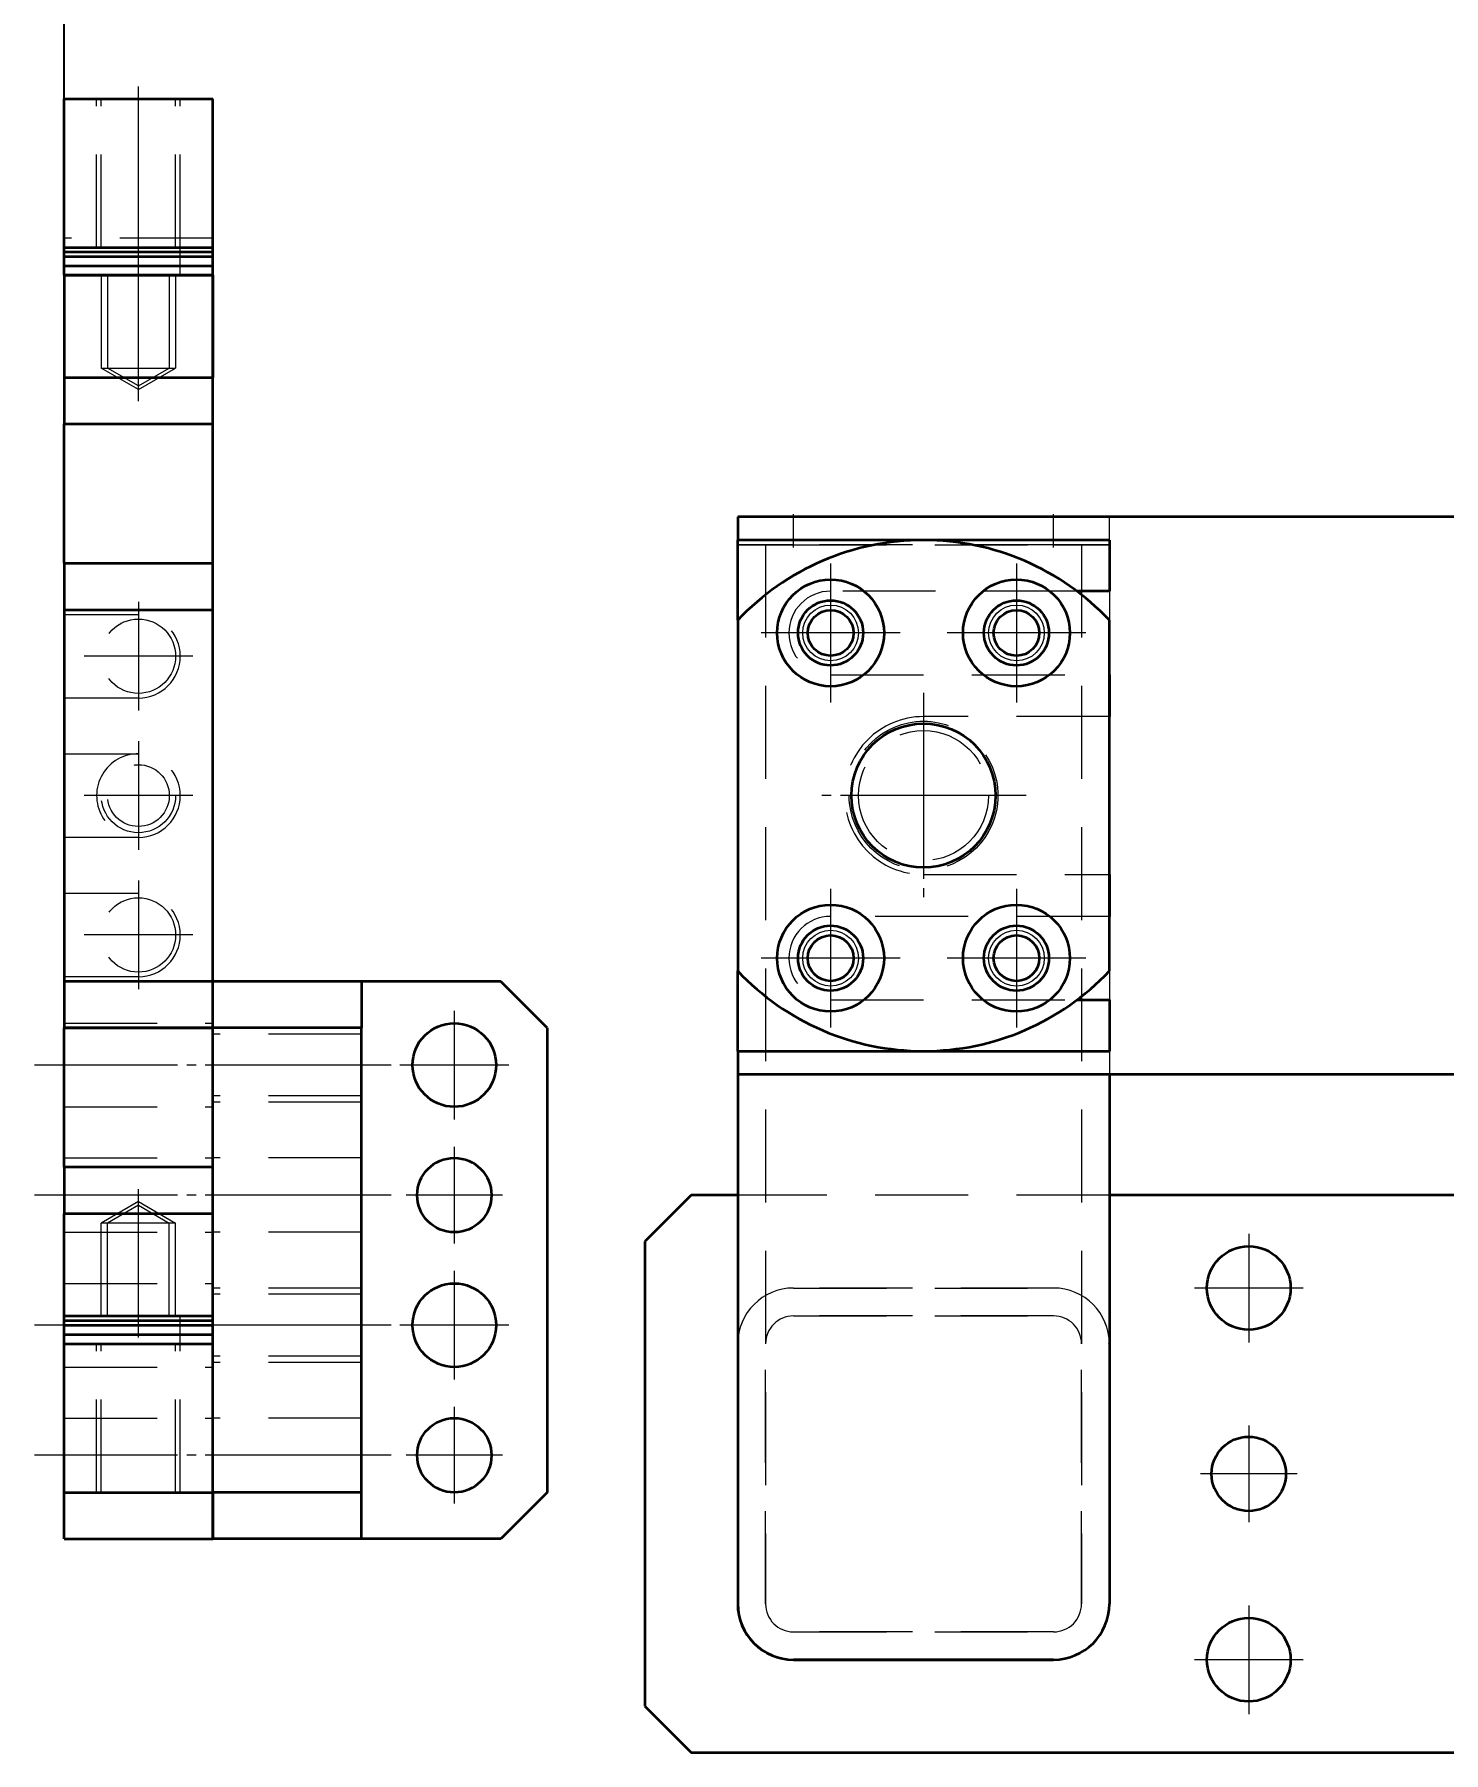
# Model space of a CAD drawing. Header units: millimetres. Extents: x 11035 to 42401, y -8968 to 2503.
# Drawn here: x 11304.7 to 11456.4, y 2063.5 to 2248.4 of the extents above; entities that cross this region are included whole.
import ezdxf

# ---------------------------------------------------------------- set-up
doc = ezdxf.new("R2010")
doc.units = ezdxf.units.MM
for name, pattern in [('CENTER-HOKUTO', [23, 20, -1, 1, -1]), ('DASHSPACE', [30, 12, -18]), ('HIDDEN-HOKUTO', [3.8, 2.5, -1.3])]:
    doc.linetypes.add(name, pattern=pattern)
doc.layers.add('AM_7', color=2, linetype='CENTER-HOKUTO', lineweight=30)
doc.layers.add('AM_HID', color=1, linetype='HIDDEN-HOKUTO', lineweight=25)
doc.layers.add('word_dim', color=253, linetype='Continuous')
doc.styles.get("Standard").update_dxf_attribs({"font": 'romans.shx', "bigfont": 'bigfont.shx'})
doc.dimstyles.new('RS1-4', dxfattribs={"dimscale": 4, "dimtxt": 3.5, "dimasz": 3, "dimexe": 1, "dimexo": 0, "dimgap": 1, "dimtad": 3, "dimdsep": 46, "dimtxsty": 'Standard', "dimblk1": 'OPEN', "dimblk2": 'OPEN', "dimsah": 1, "dimcen": 0, "dimclrd": 256, "dimclre": 256, "dimclrt": 3, "dimadec": 0, "dimazin": 0, "dimtfac": 1, "dimtmove": 0, "dimatfit": 3, "dimldrblk": 'OPEN', "dimfxl": 0, "dimtolj": 1, "dimtzin": 0, "dimarcsym": 0})

# ---------------------------------------------------------------- blocks, each defined once
blk = doc.blocks.new('_Open')
at = {"color": 0, "lineweight": -2}
for p, q in [((-1, 0.167), (0, 0)), ((-1, -0.167), (0, 0)), ((0, 0), (-1, 0))]:
    blk.add_line(p, q, dxfattribs=at)
blk = doc.blocks.new('*D156')
at = {"layer": 'DEFPOINTS', "color": 0, "linetype": 'Continuous', "ltscale": 2}
for p in [(11653.91, 2325.82), (11653.91, 2216.98), (11307.91, 2199.7)]:
    blk.add_point(p, dxfattribs=at)
at = {"layer": 'word_dim', "linetype": 'Continuous', "lineweight": -2, "ltscale": 2}
for p, q in [((11307.91, 2199.7), (11307.91, 2329.82)), ((11653.91, 2216.98), (11653.91, 2329.82)), ((11319.91, 2325.82), (11641.91, 2325.82))]:
    blk.add_line(p, q, dxfattribs=at)
at = {"layer": 'word_dim', "linetype": 'Continuous', "lineweight": -2, "ltscale": 2, "xscale": 12, "yscale": 12, "zscale": 12, "rotation": 180}
blk.add_blockref('_Open', (11307.91, 2325.82), dxfattribs=at)
at = {"layer": 'word_dim', "linetype": 'Continuous', "lineweight": -2, "ltscale": 2, "xscale": 12, "yscale": 12, "zscale": 12}
blk.add_blockref('_Open', (11653.91, 2325.82), dxfattribs=at)
at = {"layer": 'word_dim', "color": 3, "linetype": 'Continuous', "ltscale": 2, "insert": (11480.91, 2336.82), "char_height": 14, "attachment_point": 5}
blk.add_mtext('\\A1;346', dxfattribs=at)

msp = doc.modelspace()

# ---------------------------------------------------------------- linework, layer by layer
at = {"color": 7, "lineweight": 35, "ltscale": 0.4}
for p, q in [((11307.914, 2241.505), (11323.914, 2241.505)), ((11307.914, 2225.505), (11307.914, 2241.505)), ((11323.914, 2225.505), (11323.914, 2241.505)), ((11307.914, 2225.505), (11323.914, 2225.505)), ((11307.914, 2225.505), (11323.914, 2225.505)), ((11307.914, 2225.005), (11323.914, 2225.005)), ((11307.914, 2225.005), (11323.914, 2225.005)), ((11307.914, 2224.505), (11323.914, 2224.505)), ((11307.914, 2224.505), (11323.914, 2224.505)), ((11307.914, 2223.505), (11323.914, 2223.505)), ((11307.914, 2223.505), (11323.914, 2223.505)), ((11307.914, 2222.505), (11323.914, 2222.505)), ((11323.914, 2222.505), (11307.914, 2222.505)), ((11307.914, 2211.505), (11323.914, 2211.505)), ((11307.914, 2206.505), (11323.914, 2206.505)), ((11307.914, 2191.505), (11323.914, 2191.505)), ((11307.914, 2186.505), (11323.914, 2186.505)), ((11323.914, 2146.505), (11307.914, 2146.505)), ((11339.914, 2146.505), (11323.914, 2146.505)), ((11307.914, 2141.505), (11323.914, 2141.505)), ((11323.914, 2141.505), (11307.914, 2141.505)), ((11339.914, 2141.505), (11323.914, 2141.505)), ((11323.914, 2126.505), (11307.914, 2126.505)), ((11323.914, 2121.505), (11307.914, 2121.505)), ((11307.914, 2110.505), (11323.914, 2110.505)), ((11307.914, 2110.505), (11323.914, 2110.505)), ((11307.914, 2110.005), (11323.914, 2110.005)), ((11307.914, 2110.005), (11323.914, 2110.005)), ((11307.914, 2109.505), (11323.914, 2109.505)), ((11307.914, 2109.505), (11323.914, 2109.505)), ((11307.914, 2108.505), (11323.914, 2108.505)), ((11307.914, 2108.505), (11323.914, 2108.505)), ((11307.914, 2107.505), (11323.914, 2107.505)), ((11307.914, 2091.505), (11307.914, 2107.505)), ((11307.914, 2107.505), (11323.914, 2107.505)), ((11323.914, 2091.505), (11323.914, 2107.505)), ((11323.914, 2091.505), (11323.914, 2107.505)), ((11307.914, 2091.505), (11323.914, 2091.505)), ((11339.914, 2091.505), (11323.914, 2091.505)), ((11307.914, 2086.505), (11323.914, 2086.505)), ((11339.914, 2086.505), (11323.914, 2086.505))]:
    msp.add_line(p, q, dxfattribs=at)
at = {"color": 7, "lineweight": 35, "ltscale": 0.0125}
for p, q in [((11307.914, 2225.005), (11307.914, 2225.505)), ((11307.914, 2224.505), (11307.914, 2225.005)), ((11323.914, 2225.005), (11323.914, 2225.505)), ((11323.914, 2224.505), (11323.914, 2225.005)), ((11307.914, 2110.005), (11307.914, 2110.505)), ((11307.914, 2109.505), (11307.914, 2110.005)), ((11323.914, 2110.005), (11323.914, 2110.505)), ((11323.914, 2109.505), (11323.914, 2110.005))]:
    msp.add_line(p, q, dxfattribs=at)
at = {"color": 7, "lineweight": 35, "ltscale": 0.375}
for p, q in [((11323.914, 2210.505), (11323.914, 2225.505)), ((11354.914, 2146.505), (11339.914, 2146.505)), ((11323.914, 2107.505), (11323.914, 2122.505)), ((11354.914, 2086.505), (11339.914, 2086.505))]:
    msp.add_line(p, q, dxfattribs=at)
at = {"color": 7, "lineweight": 35, "ltscale": 0.025}
for p, q in [((11307.914, 2223.505), (11307.914, 2224.505)), ((11307.914, 2222.505), (11307.914, 2223.505)), ((11323.914, 2223.505), (11323.914, 2224.505)), ((11323.914, 2222.505), (11323.914, 2223.505)), ((11307.914, 2108.505), (11307.914, 2109.505)), ((11307.914, 2107.505), (11307.914, 2108.505)), ((11323.914, 2108.505), (11323.914, 2109.505)), ((11323.914, 2107.505), (11323.914, 2108.505))]:
    msp.add_line(p, q, dxfattribs=at)
at = {"color": 7, "lineweight": 35, "ltscale": 0.275}
for p, q in [((11307.914, 2222.505), (11307.914, 2211.505)), ((11323.914, 2222.505), (11323.914, 2211.505)), ((11307.914, 2110.505), (11307.914, 2121.505)), ((11323.914, 2110.505), (11323.914, 2121.505))]:
    msp.add_line(p, q, dxfattribs=at)
at = {"color": 7, "lineweight": 35, "ltscale": 0.125}
for p, q in [((11307.914, 2211.505), (11307.914, 2206.505)), ((11323.914, 2206.505), (11323.914, 2211.505)), ((11307.914, 2191.505), (11307.914, 2186.505)), ((11323.914, 2186.505), (11323.914, 2191.505)), ((11307.914, 2146.505), (11307.914, 2141.505)), ((11323.914, 2141.505), (11323.914, 2146.505)), ((11339.914, 2146.505), (11339.914, 2141.505)), ((11307.914, 2126.505), (11307.914, 2121.505)), ((11323.914, 2121.505), (11323.914, 2126.505)), ((11307.914, 2086.505), (11307.914, 2091.505)), ((11323.914, 2086.505), (11323.914, 2091.505)), ((11323.914, 2091.505), (11323.914, 2086.505)), ((11339.914, 2086.505), (11339.914, 2091.505))]:
    msp.add_line(p, q, dxfattribs=at)
at = {"color": 7, "lineweight": 35}
for p, q in [((11323.914, 2122.505), (11323.914, 2210.505)), ((11580.414, 2196.506), (11380.414, 2196.506)), ((11420.414, 2194.006), (11380.414, 2194.006)), ((11323.914, 2141.505), (11323.914, 2191.505)), ((11307.914, 2186.505), (11307.914, 2146.505)), ((11323.914, 2146.505), (11323.914, 2186.505)), ((11380.414, 2185.38), (11380.414, 2147.631)), ((11420.414, 2147.631), (11420.414, 2185.38)), ((11339.914, 2091.505), (11339.914, 2141.505)), ((11359.914, 2141.505), (11359.914, 2091.505)), ((11380.414, 2139.006), (11420.414, 2139.006)), ((11380.414, 2136.506), (11580.414, 2136.506)), ((11380.414, 2136.506), (11380.414, 2079.506)), ((11420.414, 2136.506), (11420.414, 2079.506)), ((11540.414, 2123.506), (11420.414, 2123.506)), ((11370.414, 2118.506), (11370.414, 2068.506)), ((11420.414, 2107.506), (11420.414, 2079.506)), ((11386.414, 2073.506), (11414.414, 2073.506)), ((11414.414, 2073.506), (11386.414, 2073.506)), ((11375.414, 2063.506), (11585.414, 2063.506))]:
    msp.add_line(p, q, dxfattribs=at)
at = {"color": 7, "lineweight": 35, "ltscale": 0.375002}
msp.add_line((11307.914, 2191.505), (11307.914, 2206.505), dxfattribs=at)
at = {"color": 7, "lineweight": 35, "ltscale": 0.0625}
for p, q in [((11380.414, 2196.506), (11380.414, 2194.006)), ((11380.414, 2139.006), (11380.414, 2136.506))]:
    msp.add_line(p, q, dxfattribs=at)
at = {"color": 7, "lineweight": 35, "ltscale": 0.215634}
msp.add_line((11380.414, 2185.38), (11380.414, 2194.006), dxfattribs=at)
at = {"color": 7, "lineweight": 35, "ltscale": 0.1375}
for p, q in [((11420.414, 2194.006), (11420.414, 2188.506)), ((11420.414, 2144.506), (11420.414, 2139.006))]:
    msp.add_line(p, q, dxfattribs=at)
at = {"color": 7, "lineweight": 35, "ltscale": 0.0875}
msp.add_line((11420.414, 2188.506), (11416.914, 2188.506), dxfattribs=at)
at = {"color": 7, "lineweight": 35, "ltscale": 0.1125}
for p, q in [((11420.414, 2179.506), (11420.414, 2175.006)), ((11420.414, 2158.006), (11420.414, 2153.506))]:
    msp.add_line(p, q, dxfattribs=at)
at = {"color": 7, "lineweight": 35, "ltscale": 0.215636}
msp.add_line((11380.414, 2139.006), (11380.414, 2147.631), dxfattribs=at)
at = {"color": 7, "lineweight": 35, "ltscale": 0.176777}
for p, q in [((11359.914, 2141.505), (11354.914, 2146.505)), ((11375.414, 2123.506), (11370.414, 2118.506)), ((11359.914, 2091.505), (11354.914, 2086.505)), ((11370.414, 2068.506), (11375.414, 2063.506))]:
    msp.add_line(p, q, dxfattribs=at)
at = {"color": 7, "lineweight": 35, "ltscale": 0.087502}
msp.add_line((11416.914, 2144.506), (11420.414, 2144.506), dxfattribs=at)
at = {"color": 7, "lineweight": 35, "ltscale": 0.374998}
for p, q in [((11307.914, 2126.505), (11307.914, 2141.505)), ((11323.914, 2126.505), (11323.914, 2141.505))]:
    msp.add_line(p, q, dxfattribs=at)
at = {"color": 7, "lineweight": 35, "ltscale": 0.124998}
msp.add_line((11380.414, 2123.506), (11375.414, 2123.506), dxfattribs=at)
at = {"color": 7, "lineweight": 35, "ltscale": 0.000382996}
msp.add_line((11420.414, 2107.506), (11420.414, 2107.521), dxfattribs=at)
at = {"color": 7, "lineweight": 35}
for centre, radius in [((11390.414, 2184.006), 5.75), ((11410.414, 2184.006), 5.75), ((11390.414, 2184.006), 3.5), ((11390.414, 2184.006), 2.458), ((11410.414, 2184.006), 3.5), ((11410.414, 2184.006), 2.458), ((11400.414, 2166.506), 7.75), ((11390.414, 2149.006), 5.75), ((11410.414, 2149.006), 5.75), ((11390.414, 2149.006), 3.5), ((11410.414, 2149.006), 3.5), ((11390.414, 2149.006), 2.458), ((11410.414, 2149.006), 2.458), ((11349.914, 2137.505), 4.5), ((11349.914, 2123.505), 4), ((11435.414, 2113.506), 4.5), ((11349.914, 2109.505), 4.5), ((11349.914, 2095.505), 4), ((11435.414, 2093.506), 4), ((11435.414, 2073.506), 4.5)]:
    msp.add_circle(centre, radius, dxfattribs=at)
at = {"color": 7, "lineweight": 13}
for centre in [(11390.414, 2184.006), (11410.414, 2184.006), (11390.414, 2149.006), (11410.414, 2149.006)]:
    msp.add_circle(centre, 3, dxfattribs=at)
at = {"color": 7, "linetype": 'DASHSPACE', "lineweight": 13}
msp.add_circle((11315.914, 2166.505), 4, dxfattribs=at)
at = {"color": 7, "lineweight": 35}
for centre, radius, start, end in [((11400.414, 2166.506), 27.5, 43.34176, 136.65825), ((11400.414, 2166.506), 27.5, 223.34175, 316.65824), ((11386.414, 2079.506), 6, 180.00002, 269.99998), ((11386.414, 2079.506), 6, 179.99999, 270), ((11414.414, 2079.506), 6, 270.00002, 359.99998), ((11414.414, 2079.506), 6, 270, 0)]:
    msp.add_arc(centre, radius, start, end, dxfattribs=at)
at = {"layer": 'AM_7', "color": 2, "lineweight": 13}
for p, q in [((11315.914, 2222.805), (11315.914, 2243.205)), ((11315.914, 2208.965), (11315.914, 2223.736)), ((11386.414, 2193.206), (11386.414, 2196.806)), ((11414.414, 2193.206), (11414.414, 2196.806)), ((11390.414, 2191.481), (11390.414, 2176.531)), ((11410.414, 2191.481), (11410.414, 2176.531)), ((11315.914, 2187.355), (11315.914, 2175.655)), ((11390.414, 2187.202), (11390.414, 2180.81)), ((11410.414, 2187.202), (11410.414, 2180.81)), ((11397.889, 2184.006), (11382.939, 2184.006)), ((11393.61, 2184.006), (11387.218, 2184.006)), ((11417.889, 2184.006), (11402.939, 2184.006)), ((11413.61, 2184.006), (11407.218, 2184.006)), ((11321.764, 2181.505), (11310.064, 2181.505)), ((11400.414, 2177.556), (11400.414, 2155.456)), ((11315.914, 2172.355), (11315.914, 2160.655)), ((11315.914, 2170.826), (11315.914, 2162.185)), ((11321.764, 2166.505), (11310.064, 2166.505)), ((11320.235, 2166.505), (11311.594, 2166.505)), ((11411.464, 2166.506), (11389.364, 2166.506)), ((11315.914, 2157.355), (11315.914, 2145.655)), ((11390.414, 2156.481), (11390.414, 2141.531)), ((11410.414, 2156.481), (11410.414, 2141.531)), ((11321.764, 2151.505), (11310.064, 2151.505)), ((11390.414, 2152.202), (11390.414, 2145.81)), ((11410.414, 2152.202), (11410.414, 2145.81)), ((11397.889, 2149.006), (11382.939, 2149.006)), ((11393.61, 2149.006), (11387.218, 2149.006)), ((11417.889, 2149.006), (11402.939, 2149.006)), ((11413.61, 2149.006), (11407.218, 2149.006)), ((11349.914, 2143.355), (11349.914, 2131.655)), ((11343.114, 2137.505), (11304.714, 2137.505)), ((11355.764, 2137.505), (11344.064, 2137.505)), ((11349.914, 2128.705), (11349.914, 2118.305)), ((11343.114, 2123.505), (11304.714, 2123.505)), ((11315.914, 2108.174), (11315.914, 2124.146)), ((11355.114, 2123.505), (11344.714, 2123.505)), ((11435.414, 2119.356), (11435.414, 2107.656)), ((11349.914, 2115.355), (11349.914, 2103.655)), ((11441.264, 2113.506), (11429.564, 2113.506)), ((11343.114, 2109.505), (11304.714, 2109.505)), ((11355.764, 2109.505), (11344.064, 2109.505)), ((11349.914, 2100.705), (11349.914, 2090.305)), ((11435.414, 2098.706), (11435.414, 2088.306)), ((11343.114, 2095.505), (11304.714, 2095.505)), ((11355.114, 2095.505), (11344.714, 2095.505)), ((11440.614, 2093.506), (11430.214, 2093.506)), ((11435.414, 2079.356), (11435.414, 2067.656)), ((11441.264, 2073.506), (11429.564, 2073.506))]:
    msp.add_line(p, q, dxfattribs=at)
at = {"layer": 'AM_HID', "color": 1, "lineweight": 13, "ltscale": 4}
for p, q in [((11311.414, 2225.505), (11311.414, 2241.505)), ((11311.914, 2225.505), (11311.914, 2241.505)), ((11311.914, 2225.505), (11311.914, 2241.505)), ((11319.914, 2225.505), (11319.914, 2241.505)), ((11319.914, 2225.505), (11319.914, 2241.505)), ((11320.414, 2225.505), (11320.414, 2241.505)), ((11323.914, 2226.505), (11307.914, 2226.505)), ((11307.914, 2210.505), (11307.914, 2225.505)), ((11320.414, 2225.005), (11320.414, 2225.505)), ((11320.414, 2225.005), (11320.414, 2225.505)), ((11320.414, 2225.005), (11320.414, 2225.505)), ((11320.414, 2224.505), (11320.414, 2225.005)), ((11320.414, 2224.505), (11320.414, 2225.005)), ((11320.414, 2224.505), (11320.414, 2225.005)), ((11320.414, 2223.505), (11320.414, 2224.505)), ((11320.414, 2223.505), (11320.414, 2224.505)), ((11320.414, 2223.505), (11320.414, 2224.505)), ((11320.414, 2222.505), (11320.414, 2223.505)), ((11320.414, 2222.505), (11320.414, 2223.505)), ((11320.414, 2222.505), (11320.414, 2223.505)), ((11311.914, 2222.505), (11311.914, 2212.505)), ((11311.914, 2222.505), (11311.914, 2212.505)), ((11311.914, 2222.505), (11311.914, 2212.505)), ((11312.591, 2222.505), (11312.591, 2212.505)), ((11319.238, 2222.505), (11319.238, 2212.505)), ((11319.914, 2222.505), (11319.914, 2212.505)), ((11319.914, 2222.505), (11319.914, 2212.505)), ((11319.914, 2222.505), (11319.914, 2212.505)), ((11311.914, 2212.505), (11317.832, 2212.505)), ((11311.914, 2212.505), (11317.832, 2212.505)), ((11315.914, 2210.196), (11311.914, 2212.505)), ((11315.914, 2210.196), (11311.914, 2212.505)), ((11312.591, 2212.505), (11317.508, 2212.505)), ((11315.914, 2210.586), (11312.591, 2212.505)), ((11313.996, 2212.505), (11319.914, 2212.505)), ((11313.996, 2212.505), (11319.914, 2212.505)), ((11314.321, 2212.505), (11319.238, 2212.505)), ((11315.914, 2210.196), (11319.914, 2212.505)), ((11315.914, 2210.196), (11319.914, 2212.505)), ((11315.914, 2210.586), (11319.238, 2212.505)), ((11323.914, 2211.505), (11307.914, 2211.505)), ((11307.914, 2206.505), (11307.914, 2210.505)), ((11386.414, 2196.506), (11380.414, 2196.506)), ((11414.414, 2196.506), (11386.414, 2196.506)), ((11420.414, 2196.506), (11414.414, 2196.506)), ((11420.414, 2194.006), (11420.414, 2196.506)), ((11380.414, 2194.006), (11380.414, 2185.38)), ((11380.414, 2193.506), (11386.414, 2193.506)), ((11386.414, 2193.506), (11380.414, 2193.506)), ((11383.414, 2193.506), (11383.414, 2079.506)), ((11386.414, 2193.506), (11414.414, 2193.506)), ((11414.414, 2193.506), (11386.414, 2193.506)), ((11414.414, 2193.506), (11420.414, 2193.506)), ((11420.414, 2193.506), (11414.414, 2193.506)), ((11417.414, 2193.506), (11417.414, 2079.506)), ((11307.914, 2141.505), (11307.914, 2191.505)), ((11323.914, 2191.505), (11307.914, 2191.505)), ((11307.914, 2191.505), (11307.914, 2186.005)), ((11416.914, 2188.506), (11390.414, 2188.506)), ((11420.414, 2188.506), (11420.414, 2185.38)), ((11307.914, 2186.005), (11315.914, 2186.005)), ((11307.914, 2186.005), (11315.914, 2186.005)), ((11380.414, 2147.631), (11380.414, 2185.38)), ((11390.414, 2179.506), (11420.414, 2179.506)), ((11315.914, 2177.005), (11307.914, 2177.005)), ((11315.914, 2177.005), (11307.914, 2177.005)), ((11307.914, 2177.005), (11307.914, 2171.005)), ((11420.414, 2175.006), (11400.414, 2175.006)), ((11307.914, 2171.005), (11315.914, 2171.005)), ((11307.914, 2171.005), (11315.914, 2171.005)), ((11315.914, 2162.005), (11307.914, 2162.005)), ((11315.914, 2162.005), (11307.914, 2162.005)), ((11307.914, 2162.005), (11307.914, 2156.005)), ((11400.414, 2158.006), (11420.414, 2158.006)), ((11307.914, 2156.005), (11315.914, 2156.005)), ((11307.914, 2156.005), (11315.914, 2156.005)), ((11420.414, 2153.506), (11390.414, 2153.506)), ((11315.914, 2147.005), (11307.914, 2147.005)), ((11315.914, 2147.005), (11307.914, 2147.005)), ((11307.914, 2147.005), (11307.914, 2141.505)), ((11380.414, 2147.631), (11380.414, 2139.006)), ((11420.414, 2147.631), (11420.414, 2144.506)), ((11390.414, 2144.506), (11416.914, 2144.506)), ((11307.914, 2142.005), (11323.914, 2142.005)), ((11339.914, 2141.505), (11323.914, 2141.505)), ((11339.914, 2140.829), (11323.914, 2140.829)), ((11420.414, 2139.006), (11420.414, 2136.506)), ((11339.914, 2134.182), (11323.914, 2134.182)), ((11307.914, 2133.005), (11323.914, 2133.005)), ((11339.914, 2133.505), (11323.914, 2133.505)), ((11307.914, 2127.505), (11323.914, 2127.505)), ((11339.914, 2127.505), (11323.914, 2127.505)), ((11307.914, 2122.505), (11307.914, 2126.505)), ((11420.414, 2123.506), (11380.414, 2123.506)), ((11307.914, 2107.505), (11307.914, 2122.505)), ((11307.914, 2121.505), (11323.914, 2121.505)), ((11315.914, 2122.815), (11311.914, 2120.505)), ((11315.914, 2122.815), (11311.914, 2120.505)), ((11315.914, 2122.424), (11312.591, 2120.505)), ((11315.914, 2122.815), (11319.914, 2120.505)), ((11315.914, 2122.815), (11319.914, 2120.505)), ((11315.914, 2122.424), (11319.238, 2120.505)), ((11307.914, 2119.505), (11323.914, 2119.505)), ((11317.832, 2120.505), (11311.914, 2120.505)), ((11317.832, 2120.505), (11311.914, 2120.505)), ((11311.914, 2110.505), (11311.914, 2120.505)), ((11311.914, 2110.505), (11311.914, 2120.505)), ((11311.914, 2110.505), (11311.914, 2120.505)), ((11317.508, 2120.505), (11312.591, 2120.505)), ((11312.591, 2110.505), (11312.591, 2120.505)), ((11319.914, 2120.505), (11313.996, 2120.505)), ((11319.914, 2120.505), (11313.996, 2120.505)), ((11319.238, 2120.505), (11314.321, 2120.505)), ((11319.238, 2110.505), (11319.238, 2120.505)), ((11319.914, 2110.505), (11319.914, 2120.505)), ((11319.914, 2110.505), (11319.914, 2120.505)), ((11319.914, 2110.505), (11319.914, 2120.505)), ((11339.914, 2119.505), (11323.914, 2119.505)), ((11307.914, 2114.005), (11323.914, 2114.005)), ((11339.914, 2113.505), (11323.914, 2113.505)), ((11339.914, 2112.829), (11323.914, 2112.829)), ((11414.414, 2113.506), (11386.414, 2113.506)), ((11386.414, 2113.506), (11414.414, 2113.506)), ((11320.414, 2110.005), (11320.414, 2110.505)), ((11320.414, 2110.005), (11320.414, 2110.505)), ((11320.414, 2110.005), (11320.414, 2110.505)), ((11320.414, 2109.505), (11320.414, 2110.005)), ((11320.414, 2109.505), (11320.414, 2110.005)), ((11320.414, 2109.505), (11320.414, 2110.005)), ((11414.414, 2110.506), (11386.414, 2110.506)), ((11386.414, 2110.506), (11414.414, 2110.506)), ((11320.414, 2108.505), (11320.414, 2109.505)), ((11320.414, 2108.505), (11320.414, 2109.505)), ((11320.414, 2108.505), (11320.414, 2109.505)), ((11320.414, 2107.505), (11320.414, 2108.505)), ((11320.414, 2107.505), (11320.414, 2108.505)), ((11320.414, 2107.505), (11320.414, 2108.505)), ((11311.414, 2091.505), (11311.414, 2107.505)), ((11311.914, 2091.505), (11311.914, 2107.505)), ((11311.914, 2091.505), (11311.914, 2107.505)), ((11319.914, 2091.505), (11319.914, 2107.505)), ((11319.914, 2091.505), (11319.914, 2107.505)), ((11320.414, 2091.505), (11320.414, 2107.505)), ((11380.414, 2079.506), (11380.414, 2107.506)), ((11383.414, 2079.506), (11383.414, 2107.506)), ((11417.414, 2079.506), (11417.414, 2107.506)), ((11307.914, 2105.005), (11323.914, 2105.005)), ((11339.914, 2106.182), (11323.914, 2106.182)), ((11339.914, 2105.505), (11323.914, 2105.505)), ((11307.914, 2099.505), (11323.914, 2099.505)), ((11339.914, 2099.505), (11323.914, 2099.505)), ((11307.914, 2091.505), (11323.914, 2091.505)), ((11339.914, 2091.505), (11323.914, 2091.505)), ((11386.414, 2076.506), (11414.414, 2076.506)), ((11414.414, 2076.506), (11386.414, 2076.506))]:
    msp.add_line(p, q, dxfattribs=at)
for centre, radius in [((11315.914, 2181.505), 4), ((11400.414, 2166.506), 8), ((11400.414, 2166.506), 8), ((11400.414, 2166.506), 7), ((11315.914, 2166.505), 3.323), ((11315.914, 2151.505), 4)]:
    msp.add_circle(centre, radius, dxfattribs=at)
for centre, radius, start, end in [((11390.414, 2184.006), 4.5, 90, 270), ((11315.914, 2181.505), 4.5, 270, 90), ((11315.914, 2181.505), 4.5, 270, 90), ((11315.914, 2181.505), 4, 117.60212, 118.64791), ((11400.414, 2166.506), 8.5, 90, 270), ((11315.914, 2166.505), 4.5, 89.47711, 269.9498), ((11315.914, 2166.505), 4.5, 270, 90), ((11315.914, 2166.505), 4.5, 270, 90), ((11315.914, 2151.505), 4, 117.60212, 118.64791), ((11315.914, 2151.505), 4.5, 270, 90), ((11315.914, 2151.505), 4.5, 270, 90), ((11390.414, 2149.006), 4.5, 90, 270), ((11386.414, 2107.506), 6, 90.00002, 179.99998), ((11386.414, 2107.506), 6, 90, 179.99999), ((11414.414, 2107.506), 6, 0.00002, 89.99998), ((11414.414, 2107.506), 6, 0.14637, 90), ((11386.414, 2107.506), 3, 90.00002, 180.00001), ((11386.414, 2107.506), 3, 90.00003, 179.99999), ((11414.414, 2107.506), 3, 359.99999, 89.99998), ((11414.414, 2107.506), 3, 0.00001, 89.99997), ((11386.414, 2079.506), 3, 179.99999, 269.99998), ((11386.414, 2079.506), 3, 180.00001, 269.99997), ((11414.414, 2079.506), 3, 270.00002, 0.00001), ((11414.414, 2079.506), 3, 270.00003, 359.99999)]:
    msp.add_arc(centre, radius, start, end, dxfattribs=at)

# ---------------------------------------------------------------- dimensions: what is measured, and where the dimension line sits
at = {"layer": 'word_dim', "color": 3, "linetype": 'Continuous', "ltscale": 2}
dim = msp.add_linear_dim(base=(11653.914, 2325.818), p1=(11307.914, 2199.702), p2=(11653.914, 2216.98), dimstyle='RS1-4', dxfattribs=at)
dim.commit()
dim.dimension.update_dxf_attribs({"geometry": '*D156', "text_midpoint": (11480.914, 2336.818)})

doc.saveas('drawing.dxf')
